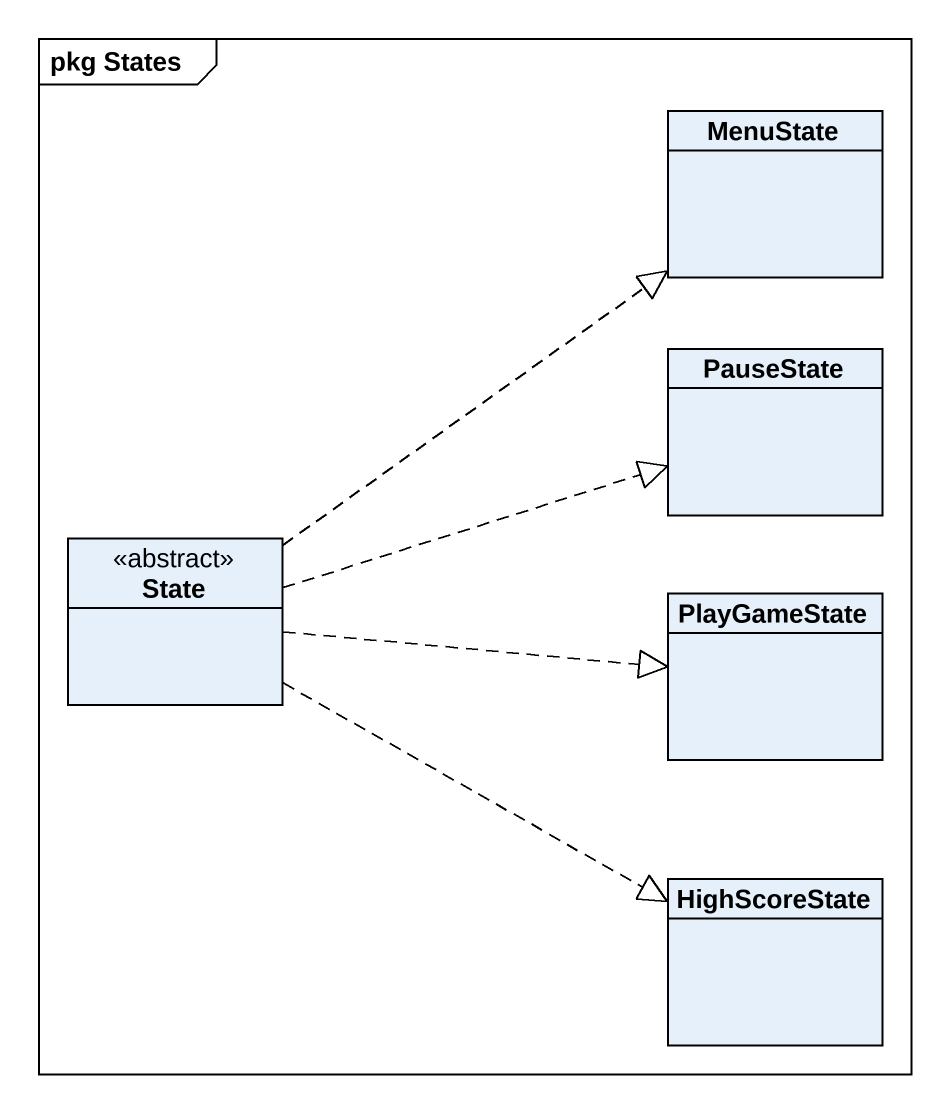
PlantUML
@startuml
mainframe pkg States
hide circle
hide empty members
class MenuState
class PauseState
class "State" as State_ <<abstract>>
class PlayGameState
class HighScoreState
State_ .up.|> MenuState
State_ .right.|> PauseState
State_ .right.|> PlayGameState
State_ .right.|> HighScoreState
@enduml
